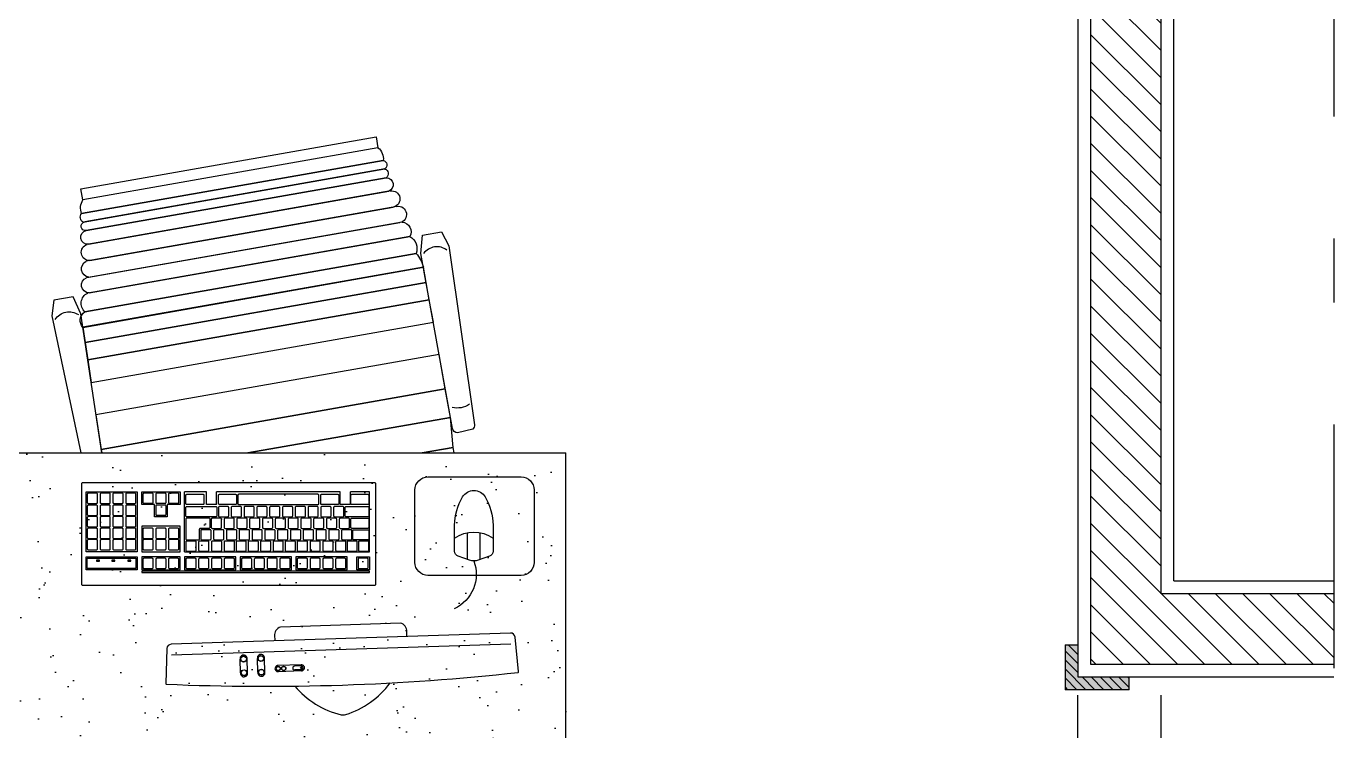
# Model space of a CAD drawing. Header units: millimetres. Extents: x 1999 to 2304, y 1614 to 1800.
# Drawn here: x 2282.516 to 2284.559, y 1632.698 to 1633.8 of the extents above; entities that cross this region are included whole.
import ezdxf

# ---------------------------------------------------------------- set-up
doc = ezdxf.new("R2010")
doc.units = ezdxf.units.MM
doc.header["$LTSCALE"] = 0.03
doc.linetypes.add('DASHDOT', pattern=[25.4, 12.7, -6.35, 0, -6.35])
doc.linetypes.add('HIDDEN', pattern=[9.525, 6.35, -3.175])
for name, color, linetype in [('BANCADAS', 5, 'Continuous'), ('Layout', 6, 'Continuous'), ('PL1', 1, 'Continuous'), ('PL250', 250, 'Continuous'), ('PL251', 251, 'Continuous'), ('PL5', 5, 'Continuous'), ('PL6', 6, 'Continuous'), ('Projeção', 250, 'HIDDEN')]:
    doc.layers.add(name, color=color, linetype=linetype)

# ---------------------------------------------------------------- blocks, each defined once
blk = doc.blocks.new('caeira cortada.02')
at = {"layer": 'Layout'}
for p, q in [((-0.0008, -0.0056), (0, 0)), ((0.5505, 0), (0.5493, -0.0085)), ((-0.0089, -0.0594), (-0.0008, -0.0056)), ((0.5493, -0.0085), (0.545, -0.0555)), ((0.545, -0.0555), (0.5369, -0.1004)), ((0.5369, -0.1004), (0.5273, -0.1539)), ((-0.0218, -0.1454), (-0.0165, -0.11)), ((-0.0259, -0.1725), (-0.0218, -0.1454)), ((-0.0295, -0.1965), (-0.0259, -0.1725)), ((0.5182, -0.2043), (0.5119, -0.2395)), ((0.5119, -0.2395), (0.507, -0.2665)), ((0.507, -0.2665), (0.5027, -0.2903))]:
    blk.add_line(p, q, dxfattribs=at)
at = {"layer": 'Layout', "color": 251}
for p, q in [((0.545, -0.0555), (0.2281, 0)), ((0.2281, 0), (0.545, -0.0555)), ((0.5008, 0), (0.5493, -0.0085)), ((0.5493, -0.0085), (0.5008, 0)), ((0.5369, -0.1004), (-0.0008, -0.0056)), ((-0.0008, -0.0056), (0.5369, -0.1004)), ((0.5273, -0.1539), (-0.0089, -0.0594)), ((-0.0165, -0.11), (0.5182, -0.2043)), ((0.5119, -0.2395), (-0.0218, -0.1454)), ((-0.0218, -0.1454), (0.5119, -0.2395)), ((0.507, -0.2665), (-0.0259, -0.1725)), ((-0.0259, -0.1725), (0.507, -0.2665)), ((0.5027, -0.2903), (-0.0295, -0.1965)), ((-0.0294, -0.1962), (0.5027, -0.2903)), ((0.4912, -0.3118), (-0.0263, -0.2206)), ((-0.0263, -0.2206), (0.4912, -0.3118)), ((0.4814, -0.3385), (-0.0218, -0.2498)), ((-0.0197, -0.2501), (0.4814, -0.3385)), ((0.4697, -0.3609), (-0.0239, -0.2739)), ((-0.02, -0.2746), (0.4658, -0.3603)), ((0.4613, -0.3854), (-0.0245, -0.2997)), ((-0.0186, -0.3008), (0.4554, -0.3844)), ((0.451, -0.4096), (-0.023, -0.326)), ((-0.0205, -0.3265), (0.4484, -0.4091)), ((-0.029, -0.3608), (0.4423, -0.4439)), ((0.4423, -0.4439), (-0.0266, -0.3612)), ((0.4447, -0.4302), (-0.0242, -0.3475)), ((-0.0242, -0.3475), (0.4447, -0.4302)), ((-0.0314, -0.3742), (0.4399, -0.4573)), ((0.4399, -0.4573), (-0.0314, -0.3742)), ((-0.0314, -0.3742), (0.4399, -0.4573)), ((0.4317, -0.477), (-0.0294, -0.3957)), ((0.4317, -0.477), (-0.0294, -0.3957))]:
    blk.add_line(p, q, dxfattribs=at)
at = {"layer": 'Layout', "color": 5}
for p, q in [((-0.0294, -0.3957), (-0.0324, -0.4131)), ((0.4317, -0.477), (-0.0294, -0.3957)), ((-0.0324, -0.4131), (0.4286, -0.4944)), ((0.4286, -0.4944), (0.4317, -0.477))]:
    blk.add_line(p, q, dxfattribs=at)
blk.add_lwpolyline([(0, 0), (-0.0326, -0.2177), (-0.0447, -0.2441), (-0.0747, -0.2388), (-0.0777, -0.2141), (-0.0327, 0)], dxfattribs=at)
blk.add_lwpolyline([(0.5011, -0.3406), (0.5311, -0.3459), (0.5424, -0.3238), (0.5824, -0.0441, 0.205362), (0.5797, -0.0372), (0.5558, -0.0316, 0.331039), (0.5481, -0.0383), (0.4988, -0.3117)], format="xyb", close=True, dxfattribs=at)
for points in [[(0.5745, -0.0761, 0.2105), (0.5475, -0.0712, -0.207409)], [(-0.0727, -0.2088, 0.419252), (-0.0364, -0.2163, -0.402201)], [(0.5395, -0.317, -0.419252), (0.5029, -0.3117, 0.402201)]]:
    blk.add_lwpolyline(points, format="xyb", dxfattribs=at)
for centre, radius, start, end in [((-0.0175, -0.2071), 0.0161, 137.615, 236.8985), ((-0.0143, -0.2337), 0.0178, 132.671, 244.8745), ((-0.0192, -0.2625), 0.0124, 92.6717, 247.3283), ((-0.018, -0.2879), 0.0135, 98.746, 241.254), ((-0.019, -0.3137), 0.0129, 87.7987, 252.2013), ((0.4555, -0.279), 0.0485, 317.3867, 346.5341), ((-0.0223, -0.337), 0.0107, 80, 260), ((0.471, -0.3195), 0.0216, 298.7068, 20.8418), ((0.4681, -0.3458), 0.0152, 275.9816, 28.8046), ((-0.0247, -0.3684), 0.00878, 119.2386, 220.7614), ((-0.0254, -0.3544), 0.00696, 80, 260), ((0.4635, -0.3728), 0.0128, 260, 80), ((-0.0092, -0.383), 0.0238, 158.3204, 212.3765), ((-0.0092, -0.383), 0.0238, 158.3204, 212.3765), ((0.4532, -0.397), 0.0128, 260, 80), ((0.4447, -0.4193), 0.0108, 270.1541, 69.8459), ((0.4381, -0.4501), 0.00745, 284.139, 55.861), ((0.44, -0.4364), 0.00781, 286.9826, 53.0174), ((0.4192, -0.4602), 0.0209, 306.5409, 8.0396), ((0.4192, -0.4602), 0.0209, 306.5409, 8.0396)]:
    blk.add_arc(centre, radius, start, end, dxfattribs=at)
blk = doc.blocks.new('TV DE PLASMA 29PL')
at = {"layer": 'PL250'}
for p, q in [((0.1413, 0.2032), (-0.1307, 0.2032)), ((0.3901, 0.1474), (-0.3795, 0.1474)), ((-0.2245, 0.1025), (-0.2245, 0.1335)), ((-0.2085, 0.1025), (-0.2085, 0.1335)), ((-0.1852, 0.1025), (-0.1852, 0.1335)), ((-0.1692, 0.1025), (-0.1692, 0.1335)), ((-0.0866, 0.1163), (-0.1388, 0.1163)), ((-0.0866, 0.1023), (-0.1388, 0.1023)), ((-0.0866, 0.1135), (-0.1016, 0.1135)), ((-0.0866, 0.1051), (-0.1016, 0.1051)), ((-0.0866, 0.1135), (-0.0866, 0.1051))]:
    blk.add_line(p, q, dxfattribs=at)
for centre, radius in [((-0.2165, 0.1335), 0.00673), ((-0.2165, 0.1335), 0.00623), ((-0.1772, 0.1335), 0.00673), ((-0.1772, 0.1335), 0.00623), ((-0.2165, 0.1025), 0.00673), ((-0.2165, 0.1025), 0.00623), ((-0.1772, 0.1025), 0.00673), ((-0.1772, 0.1025), 0.00623), ((-0.1388, 0.1093), 0.00498), ((-0.1388, 0.1093), 0.00448), ((-0.1265, 0.1093), 0.00498), ((-0.1265, 0.1093), 0.00448), ((-0.0866, 0.1093), 0.00162)]:
    blk.add_circle(centre, radius, dxfattribs=at)
for centre, radius, start, end in [((-0.1248, 0.1841), 0.02, 107.0959, 181.9473), ((0.0523, 0.1901), 0.1971, 181.9473, 185.1513), ((0.1354, 0.1841), 0.02, 358.0527, 72.9041), ((-0.0417, 0.1901), 0.1971, 354.8487, 358.0527), ((-0.2165, 0.1345), 0.00807, 352.6021, 187.3979), ((-0.1772, 0.1345), 0.00807, 352.6021, 187.3979), ((-0.2165, 0.1014), 0.00807, 172.6021, 7.3979), ((-0.1772, 0.1014), 0.00807, 172.6021, 7.3979), ((-0.1391, 0.1093), 0.00701, 87.5804, 272.4196), ((-0.1018, 0.1093), 0.00424, 87.5804, 272.4196), ((-0.0863, 0.1093), 0.00701, 267.5804, 92.4196), ((-0.0864, 0.1093), 0.00424, 267.5804, 92.4196), ((0.0523, 0.1901), 0.1971, 218.1188, 254.6284), ((-0.0417, 0.1901), 0.1971, 285.3716, 321.8812), ((0.0053, 0.0193), 0.02, 254.6284, 285.3716)]:
    blk.add_arc(centre, radius, start, end, dxfattribs=at)
at = {"layer": 'PL5'}
blk.add_lwpolyline([(0.4, 0.163, 0.395059), (0.3901, 0.1724), (-0.3795, 0.1724, 0.395059), (-0.3894, 0.163), (-0.3946, 0.0843, 0.255546), (-0.3938, 0.0825, 0.038223), (0.4044, 0.0825, 0.255546), (0.4052, 0.0843)], format="xyb", close=True, dxfattribs=at)
blk = doc.blocks.new('Teclado')
at = {"layer": 'PL250'}
blk.add_lwpolyline([(-0.23, 0.158), (-0.23, 0.002, 0.414214), (-0.228, 0), (0.228, 0, 0.414214), (0.23, 0.002), (0.23, 0.158, 0.414214), (0.228, 0.16), (-0.228, 0.16, 0.414214)], format="xyb", close=True, dxfattribs=at)
at = {"layer": 'PL251'}
for p, q in [((-0.22, 0.108), (-0.22, 0.0141)), ((0.069, 0.108), (-0.22, 0.108)), ((0.069, 0.108), (0.069, 0.0141)), ((0.098, 0.0494), (0.098, 0.0363)), ((0.116, 0.0532), (0.116, 0.034)), ((-0.19, 0.0341), (-0.19, 0.0141)), ((-0.19, 0.0341), (-0.174, 0.0341)), ((-0.174, 0.0341), (-0.174, 0.0141)), ((0.019, 0.0341), (0.019, 0.0141)), ((0.019, 0.0341), (0.035, 0.0341)), ((0.035, 0.0341), (0.035, 0.0141)), ((-0.22, 0.0141), (-0.19, 0.0141)), ((-0.174, 0.0141), (0.019, 0.0141)), ((0.035, 0.0141), (0.069, 0.0141))]:
    blk.add_line(p, q, dxfattribs=at)
for points in [[(-0.22, 0.138), (0.136, 0.138), (0.136, 0.14), (-0.22, 0.14)], [(-0.22, 0.136), (-0.2, 0.136), (-0.2, 0.116), (-0.22, 0.116)], [(-0.105, 0.136), (-0.185, 0.136), (-0.185, 0.116), (-0.105, 0.116)], [(-0.018, 0.136), (-0.098, 0.136), (-0.098, 0.116), (-0.018, 0.116)], [(0.069, 0.136), (-0.011, 0.136), (-0.011, 0.116), (0.069, 0.116)], [(0.136, 0.136), (0.076, 0.136), (0.076, 0.116), (0.136, 0.116)], [(0.143, 0.136), (0.223, 0.136), (0.223, 0.116), (0.143, 0.116)], [(0.145, 0.134), (0.221, 0.134), (0.221, 0.118), (0.145, 0.118)], [(0.1529, 0.1227), (0.1529, 0.1207), (0.1579, 0.1207), (0.1579, 0.1227)], [(0.1779, 0.1227), (0.1779, 0.1207), (0.1829, 0.1207), (0.1829, 0.1227)], [(0.2018, 0.1227), (0.2018, 0.1207), (0.2068, 0.1207), (0.2068, 0.1227)], [(0.136, 0.108), (0.076, 0.108), (0.076, 0.068), (0.136, 0.068)], [(0.223, 0.0141), (0.143, 0.0141), (0.143, 0.108), (0.223, 0.108)]]:
    blk.add_lwpolyline(points, close=True, dxfattribs=at)
for points in [[(-0.202, 0.1325, 0.414214), (-0.2035, 0.134), (-0.2165, 0.134, 0.414214), (-0.218, 0.1325), (-0.218, 0.1195, 0.414214), (-0.2165, 0.118), (-0.2035, 0.118, 0.414214), (-0.202, 0.1195)], [(-0.167, 0.1325, 0.414214), (-0.1685, 0.134), (-0.1815, 0.134, 0.414214), (-0.183, 0.1325), (-0.183, 0.1195, 0.414214), (-0.1815, 0.118), (-0.1685, 0.118, 0.414214), (-0.167, 0.1195)], [(-0.147, 0.1325, 0.414214), (-0.1485, 0.134), (-0.1615, 0.134, 0.414214), (-0.163, 0.1325), (-0.163, 0.1195, 0.414214), (-0.1615, 0.118), (-0.1485, 0.118, 0.414214), (-0.147, 0.1195)], [(-0.127, 0.1325, 0.414214), (-0.1285, 0.134), (-0.1415, 0.134, 0.414214), (-0.143, 0.1325), (-0.143, 0.1195, 0.414214), (-0.1415, 0.118), (-0.1285, 0.118, 0.414214), (-0.127, 0.1195)], [(-0.107, 0.1325, 0.414214), (-0.1085, 0.134), (-0.1215, 0.134, 0.414214), (-0.123, 0.1325), (-0.123, 0.1195, 0.414214), (-0.1215, 0.118), (-0.1085, 0.118, 0.414214), (-0.107, 0.1195)], [(-0.0799, 0.1325, 0.414214), (-0.0814, 0.134), (-0.0944, 0.134, 0.414214), (-0.0959, 0.1325), (-0.0959, 0.1195, 0.414214), (-0.0944, 0.118), (-0.0814, 0.118, 0.414214), (-0.0799, 0.1195)], [(-0.0599, 0.1325, 0.414214), (-0.0614, 0.134), (-0.0744, 0.134, 0.414214), (-0.0759, 0.1325), (-0.0759, 0.1195, 0.414214), (-0.0744, 0.118), (-0.0614, 0.118, 0.414214), (-0.0599, 0.1195)], [(-0.0399, 0.1325, 0.414214), (-0.0414, 0.134), (-0.0544, 0.134, 0.414214), (-0.0559, 0.1325), (-0.0559, 0.1195, 0.414214), (-0.0544, 0.118), (-0.0414, 0.118, 0.414214), (-0.0399, 0.1195)], [(-0.0199, 0.1325, 0.414214), (-0.0214, 0.134), (-0.0344, 0.134, 0.414214), (-0.0359, 0.1325), (-0.0359, 0.1195, 0.414214), (-0.0344, 0.118), (-0.0214, 0.118, 0.414214), (-0.0199, 0.1195)], [(0.007, 0.1325, 0.414214), (0.0055, 0.134), (-0.0075, 0.134, 0.414214), (-0.009, 0.1325), (-0.009, 0.1195, 0.414214), (-0.0075, 0.118), (0.0055, 0.118, 0.414214), (0.007, 0.1195)], [(0.027, 0.1325, 0.414214), (0.0255, 0.134), (0.0125, 0.134, 0.414214), (0.011, 0.1325), (0.011, 0.1195, 0.414214), (0.0125, 0.118), (0.0255, 0.118, 0.414214), (0.027, 0.1195)], [(0.047, 0.1325, 0.414214), (0.0455, 0.134), (0.0325, 0.134, 0.414214), (0.031, 0.1325), (0.031, 0.1195, 0.414214), (0.0325, 0.118), (0.0455, 0.118, 0.414214), (0.047, 0.1195)], [(0.067, 0.1325, 0.414214), (0.0655, 0.134), (0.0525, 0.134, 0.414214), (0.051, 0.1325), (0.051, 0.1195, 0.414214), (0.0525, 0.118), (0.0655, 0.118, 0.414214), (0.067, 0.1195)], [(0.094, 0.1325, 0.414214), (0.0925, 0.134), (0.0795, 0.134, 0.414214), (0.078, 0.1325), (0.078, 0.1195, 0.414214), (0.0795, 0.118), (0.0925, 0.118, 0.414214), (0.094, 0.1195)], [(0.114, 0.1325, 0.414214), (0.1125, 0.134), (0.0995, 0.134, 0.414214), (0.098, 0.1325), (0.098, 0.1195, 0.414214), (0.0995, 0.118), (0.1125, 0.118, 0.414214), (0.114, 0.1195)], [(0.134, 0.1325, 0.414214), (0.1325, 0.134), (0.1195, 0.134, 0.414214), (0.118, 0.1325), (0.118, 0.1195, 0.414214), (0.1195, 0.118), (0.1325, 0.118, 0.414214), (0.134, 0.1195)], [(-0.2029, 0.1055, 0.414214), (-0.2044, 0.107), (-0.2174, 0.107, 0.414214), (-0.2189, 0.1055), (-0.2189, 0.0925, 0.414214), (-0.2174, 0.091), (-0.2044, 0.091, 0.414214), (-0.2029, 0.0925)], [(-0.1848, 0.1055, 0.414214), (-0.1863, 0.107), (-0.1993, 0.107, 0.414214), (-0.2008, 0.1055), (-0.2008, 0.0925, 0.414214), (-0.1993, 0.091), (-0.1863, 0.091, 0.414214), (-0.1848, 0.0925)], [(-0.167, 0.1055, 0.414214), (-0.1685, 0.107), (-0.1815, 0.107, 0.414214), (-0.183, 0.1055), (-0.183, 0.0925, 0.414214), (-0.1815, 0.091), (-0.1685, 0.091, 0.414214), (-0.167, 0.0925)], [(-0.147, 0.1055, 0.414214), (-0.1485, 0.107), (-0.1615, 0.107, 0.414214), (-0.163, 0.1055), (-0.163, 0.0925, 0.414214), (-0.1615, 0.091), (-0.1485, 0.091, 0.414214), (-0.147, 0.0925)], [(-0.127, 0.1055, 0.414214), (-0.1285, 0.107), (-0.1415, 0.107, 0.414214), (-0.143, 0.1055), (-0.143, 0.0925, 0.414214), (-0.1415, 0.091), (-0.1285, 0.091, 0.414214), (-0.127, 0.0925)], [(-0.107, 0.1055, 0.414214), (-0.1085, 0.107), (-0.1215, 0.107, 0.414214), (-0.123, 0.1055), (-0.123, 0.0925, 0.414214), (-0.1215, 0.091), (-0.1085, 0.091, 0.414214), (-0.107, 0.0925)], [(-0.0881, 0.1055, 0.414214), (-0.0896, 0.107), (-0.1026, 0.107, 0.414214), (-0.1041, 0.1055), (-0.1041, 0.0925, 0.414214), (-0.1026, 0.091), (-0.0896, 0.091, 0.414214), (-0.0881, 0.0925)], [(-0.0692, 0.1055, 0.414214), (-0.0707, 0.107), (-0.0837, 0.107, 0.414214), (-0.0852, 0.1055), (-0.0852, 0.0925, 0.414214), (-0.0837, 0.091), (-0.0707, 0.091, 0.414214), (-0.0692, 0.0925)], [(-0.0496, 0.1055, 0.414214), (-0.0511, 0.107), (-0.0641, 0.107, 0.414214), (-0.0656, 0.1055), (-0.0656, 0.0925, 0.414214), (-0.0641, 0.091), (-0.0511, 0.091, 0.414214), (-0.0496, 0.0925)], [(-0.0303, 0.1055, 0.414214), (-0.0318, 0.107), (-0.0448, 0.107, 0.414214), (-0.0463, 0.1055), (-0.0463, 0.0925, 0.414214), (-0.0448, 0.091), (-0.0318, 0.091, 0.414214), (-0.0303, 0.0925)], [(-0.0114, 0.1055, 0.414214), (-0.0129, 0.107), (-0.0259, 0.107, 0.414214), (-0.0274, 0.1055), (-0.0274, 0.0925, 0.414214), (-0.0259, 0.091), (-0.0129, 0.091, 0.414214), (-0.0114, 0.0925)], [(0.007, 0.1055, 0.414214), (0.0055, 0.107), (-0.0075, 0.107, 0.414214), (-0.009, 0.1055), (-0.009, 0.0925, 0.414214), (-0.0075, 0.091), (0.0055, 0.091, 0.414214), (0.007, 0.0925)], [(0.027, 0.1055, 0.414214), (0.0255, 0.107), (0.0125, 0.107, 0.414214), (0.011, 0.1055), (0.011, 0.0925, 0.414214), (0.0125, 0.091), (0.0255, 0.091, 0.414214), (0.027, 0.0925)], [(0.047, 0.1055, 0.414214), (0.0455, 0.107), (0.0325, 0.107, 0.414214), (0.031, 0.1055), (0.031, 0.0925, 0.414214), (0.0325, 0.091), (0.0455, 0.091, 0.414214), (0.047, 0.0925)], [(0.067, 0.1055, 0.414214), (0.0655, 0.107), (0.0525, 0.107, 0.414214), (0.051, 0.1055), (0.051, 0.0925, 0.414214), (0.0525, 0.091), (0.0655, 0.091, 0.414214), (0.067, 0.0925)], [(0.094, 0.1032, 0.414214), (0.0925, 0.1047), (0.0795, 0.1047, 0.414214), (0.078, 0.1032), (0.078, 0.0902, 0.414214), (0.0795, 0.0887), (0.0925, 0.0887, 0.414214), (0.094, 0.0902)], [(0.114, 0.1032, 0.414214), (0.1125, 0.1047), (0.0995, 0.1047, 0.414214), (0.098, 0.1032), (0.098, 0.0902, 0.414214), (0.0995, 0.0887), (0.1125, 0.0887, 0.414214), (0.114, 0.0902)], [(0.134, 0.1032, 0.414214), (0.1325, 0.1047), (0.1195, 0.1047, 0.414214), (0.118, 0.1032), (0.118, 0.0902, 0.414214), (0.1195, 0.0887), (0.1325, 0.0887, 0.414214), (0.134, 0.0902)], [(0.161, 0.1033, 0.414214), (0.1595, 0.1048), (0.1465, 0.1048, 0.414214), (0.145, 0.1033), (0.145, 0.0903, 0.414214), (0.1465, 0.0888), (0.1595, 0.0888, 0.414214), (0.161, 0.0903)], [(0.181, 0.1033, 0.414214), (0.1795, 0.1048), (0.1665, 0.1048, 0.414214), (0.165, 0.1033), (0.165, 0.0903, 0.414214), (0.1665, 0.0888), (0.1795, 0.0888, 0.414214), (0.181, 0.0903)], [(0.201, 0.1033, 0.414214), (0.1995, 0.1048), (0.1865, 0.1048, 0.414214), (0.185, 0.1033), (0.185, 0.0903, 0.414214), (0.1865, 0.0888), (0.1995, 0.0888, 0.414214), (0.201, 0.0903)], [(0.221, 0.1033, 0.414214), (0.2195, 0.1048), (0.2065, 0.1048, 0.414214), (0.205, 0.1033), (0.205, 0.0903, 0.414214), (0.2065, 0.0888), (0.2195, 0.0888, 0.414214), (0.221, 0.0903)], [(-0.2175, 0.0894), (-0.1955, 0.0894, -0.414214), (-0.194, 0.0879), (-0.194, 0.0748, -0.414214), (-0.1955, 0.0733), (-0.2175, 0.0733, -0.414214), (-0.219, 0.0748), (-0.219, 0.0879, -0.414214)], [(-0.1764, 0.0878, 0.414214), (-0.1779, 0.0893), (-0.1909, 0.0893, 0.414214), (-0.1924, 0.0878), (-0.1924, 0.0748, 0.414214), (-0.1909, 0.0733), (-0.1779, 0.0733, 0.414214), (-0.1764, 0.0748)], [(-0.1564, 0.0878, 0.414214), (-0.1579, 0.0893), (-0.1709, 0.0893, 0.414214), (-0.1724, 0.0878), (-0.1724, 0.0748, 0.414214), (-0.1709, 0.0733), (-0.1579, 0.0733, 0.414214), (-0.1564, 0.0748)], [(-0.1364, 0.0878, 0.414214), (-0.1379, 0.0893), (-0.1509, 0.0893, 0.414214), (-0.1524, 0.0878), (-0.1524, 0.0748, 0.414214), (-0.1509, 0.0733), (-0.1379, 0.0733, 0.414214), (-0.1364, 0.0748)], [(-0.1164, 0.0878, 0.414214), (-0.1179, 0.0893), (-0.1309, 0.0893, 0.414214), (-0.1324, 0.0878), (-0.1324, 0.0748, 0.414214), (-0.1309, 0.0733), (-0.1179, 0.0733, 0.414214), (-0.1164, 0.0748)], [(-0.0964, 0.0878, 0.414214), (-0.0979, 0.0893), (-0.1109, 0.0893, 0.414214), (-0.1124, 0.0878), (-0.1124, 0.0748, 0.414214), (-0.1109, 0.0733), (-0.0979, 0.0733, 0.414214), (-0.0964, 0.0748)], [(-0.0764, 0.0878, 0.414214), (-0.0779, 0.0893), (-0.0909, 0.0893, 0.414214), (-0.0924, 0.0878), (-0.0924, 0.0748, 0.414214), (-0.0909, 0.0733), (-0.0779, 0.0733, 0.414214), (-0.0764, 0.0748)], [(-0.0564, 0.0878, 0.414214), (-0.0579, 0.0893), (-0.0709, 0.0893, 0.414214), (-0.0724, 0.0878), (-0.0724, 0.0748, 0.414214), (-0.0709, 0.0733), (-0.0579, 0.0733, 0.414214), (-0.0564, 0.0748)], [(-0.0364, 0.0878, 0.414214), (-0.0379, 0.0893), (-0.0509, 0.0893, 0.414214), (-0.0524, 0.0878), (-0.0524, 0.0748, 0.414214), (-0.0509, 0.0733), (-0.0379, 0.0733, 0.414214), (-0.0364, 0.0748)], [(-0.0164, 0.0878, 0.414214), (-0.0179, 0.0893), (-0.0309, 0.0893, 0.414214), (-0.0324, 0.0878), (-0.0324, 0.0748, 0.414214), (-0.0309, 0.0733), (-0.0179, 0.0733, 0.414214), (-0.0164, 0.0748)], [(0.0036, 0.0878, 0.414214), (0.0021, 0.0893), (-0.0109, 0.0893, 0.414214), (-0.0124, 0.0878), (-0.0124, 0.0748, 0.414214), (-0.0109, 0.0733), (0.0021, 0.0733, 0.414214), (0.0036, 0.0748)], [(0.0236, 0.0878, 0.414214), (0.0221, 0.0893), (0.0091, 0.0893, 0.414214), (0.0076, 0.0878), (0.0076, 0.0748, 0.414214), (0.0091, 0.0733), (0.0221, 0.0733, 0.414214), (0.0236, 0.0748)], [(0.0436, 0.0878, 0.414214), (0.0421, 0.0893), (0.0291, 0.0893, 0.414214), (0.0276, 0.0878), (0.0276, 0.0748, 0.414214), (0.0291, 0.0733), (0.0421, 0.0733, 0.414214), (0.0436, 0.0748)], [(0.0306, 0.0552), (0.0655, 0.0552, 0.414214), (0.067, 0.0567), (0.067, 0.0878, 0.414214), (0.0655, 0.0893), (0.047, 0.0893, 0.414214), (0.0455, 0.0878), (0.0455, 0.0723, -0.414214), (0.044, 0.0708), (0.0306, 0.0708, 0.414214), (0.0291, 0.0693), (0.0291, 0.0567, 0.414214)], [(0.094, 0.0855, 0.414214), (0.0925, 0.087), (0.0795, 0.087, 0.414214), (0.078, 0.0855), (0.078, 0.0725, 0.414214), (0.0795, 0.071), (0.0925, 0.071, 0.414214), (0.094, 0.0725)], [(0.114, 0.0855, 0.414214), (0.1125, 0.087), (0.0995, 0.087, 0.414214), (0.098, 0.0855), (0.098, 0.0725, 0.414214), (0.0995, 0.071), (0.1125, 0.071, 0.414214), (0.114, 0.0725)], [(0.134, 0.0855, 0.414214), (0.1325, 0.087), (0.1195, 0.087, 0.414214), (0.118, 0.0855), (0.118, 0.0725, 0.414214), (0.1195, 0.071), (0.1325, 0.071, 0.414214), (0.134, 0.0725)], [(0.161, 0.0856, 0.414214), (0.1595, 0.0871), (0.1465, 0.0871, 0.414214), (0.145, 0.0856), (0.145, 0.0726, 0.414214), (0.1465, 0.0711), (0.1595, 0.0711, 0.414214), (0.161, 0.0726)], [(0.181, 0.0856, 0.414214), (0.1795, 0.0871), (0.1665, 0.0871, 0.414214), (0.165, 0.0856), (0.165, 0.0726, 0.414214), (0.1665, 0.0711), (0.1795, 0.0711, 0.414214), (0.181, 0.0726)], [(0.201, 0.0856, 0.414214), (0.1995, 0.0871), (0.1865, 0.0871, 0.414214), (0.185, 0.0856), (0.185, 0.0726, 0.414214), (0.1865, 0.0711), (0.1995, 0.0711, 0.414214), (0.201, 0.0726)], [(0.221, 0.0856, 0.414214), (0.2195, 0.0871), (0.2065, 0.0871, 0.414214), (0.205, 0.0856), (0.205, 0.0726, 0.414214), (0.2065, 0.0711), (0.2195, 0.0711, 0.414214), (0.221, 0.0726)], [(-0.219, 0.0567), (-0.219, 0.0698, -0.414214), (-0.2175, 0.0713), (-0.1922, 0.0713, -0.414214), (-0.1907, 0.0698), (-0.1907, 0.0567, -0.414214), (-0.1922, 0.0552), (-0.2175, 0.0552, -0.414214)], [(-0.1727, 0.0697, 0.414214), (-0.1742, 0.0712), (-0.1872, 0.0712, 0.414214), (-0.1887, 0.0697), (-0.1887, 0.0567, 0.414214), (-0.1872, 0.0552), (-0.1742, 0.0552, 0.414214), (-0.1727, 0.0567)], [(-0.1527, 0.0697, 0.414214), (-0.1542, 0.0712), (-0.1672, 0.0712, 0.414214), (-0.1687, 0.0697), (-0.1687, 0.0567, 0.414214), (-0.1672, 0.0552), (-0.1542, 0.0552, 0.414214), (-0.1527, 0.0567)], [(-0.1327, 0.0697, 0.414214), (-0.1342, 0.0712), (-0.1472, 0.0712, 0.414214), (-0.1487, 0.0697), (-0.1487, 0.0567, 0.414214), (-0.1472, 0.0552), (-0.1342, 0.0552, 0.414214), (-0.1327, 0.0567)], [(-0.1127, 0.0697, 0.414214), (-0.1142, 0.0712), (-0.1272, 0.0712, 0.414214), (-0.1287, 0.0697), (-0.1287, 0.0567, 0.414214), (-0.1272, 0.0552), (-0.1142, 0.0552, 0.414214), (-0.1127, 0.0567)], [(-0.0927, 0.0697, 0.414214), (-0.0942, 0.0712), (-0.1072, 0.0712, 0.414214), (-0.1087, 0.0697), (-0.1087, 0.0567, 0.414214), (-0.1072, 0.0552), (-0.0942, 0.0552, 0.414214), (-0.0927, 0.0567)], [(-0.0727, 0.0697, 0.414214), (-0.0742, 0.0712), (-0.0872, 0.0712, 0.414214), (-0.0887, 0.0697), (-0.0887, 0.0567, 0.414214), (-0.0872, 0.0552), (-0.0742, 0.0552, 0.414214), (-0.0727, 0.0567)], [(-0.0527, 0.0697, 0.414214), (-0.0542, 0.0712), (-0.0672, 0.0712, 0.414214), (-0.0687, 0.0697), (-0.0687, 0.0567, 0.414214), (-0.0672, 0.0552), (-0.0542, 0.0552, 0.414214), (-0.0527, 0.0567)], [(-0.0327, 0.0697, 0.414214), (-0.0342, 0.0712), (-0.0472, 0.0712, 0.414214), (-0.0487, 0.0697), (-0.0487, 0.0567, 0.414214), (-0.0472, 0.0552), (-0.0342, 0.0552, 0.414214), (-0.0327, 0.0567)], [(-0.0127, 0.0697, 0.414214), (-0.0142, 0.0712), (-0.0272, 0.0712, 0.414214), (-0.0287, 0.0697), (-0.0287, 0.0567, 0.414214), (-0.0272, 0.0552), (-0.0142, 0.0552, 0.414214), (-0.0127, 0.0567)], [(0.0073, 0.0697, 0.414214), (0.0058, 0.0712), (-0.0072, 0.0712, 0.414214), (-0.0087, 0.0697), (-0.0087, 0.0567, 0.414214), (-0.0072, 0.0552), (0.0058, 0.0552, 0.414214), (0.0073, 0.0567)], [(0.0273, 0.0697, 0.414214), (0.0258, 0.0712), (0.0128, 0.0712, 0.414214), (0.0113, 0.0697), (0.0113, 0.0567, 0.414214), (0.0128, 0.0552), (0.0258, 0.0552, 0.414214), (0.0273, 0.0567)], [(0.161, 0.0674, 0.414214), (0.1595, 0.0689), (0.1465, 0.0689, 0.414214), (0.145, 0.0674), (0.145, 0.0544, 0.414214), (0.1465, 0.0529), (0.1595, 0.0529, 0.414214), (0.161, 0.0544)], [(0.181, 0.0674, 0.414214), (0.1795, 0.0689), (0.1665, 0.0689, 0.414214), (0.165, 0.0674), (0.165, 0.0544, 0.414214), (0.1665, 0.0529), (0.1795, 0.0529, 0.414214), (0.181, 0.0544)], [(0.201, 0.0674, 0.414214), (0.1995, 0.0689), (0.1865, 0.0689, 0.414214), (0.185, 0.0674), (0.185, 0.0544, 0.414214), (0.1865, 0.0529), (0.1995, 0.0529, 0.414214), (0.201, 0.0544)], [(0.221, 0.0674, 0.414214), (0.2195, 0.0689), (0.2065, 0.0689, 0.414214), (0.205, 0.0674), (0.205, 0.0544, 0.414214), (0.2065, 0.0529), (0.2195, 0.0529, 0.414214), (0.221, 0.0544)], [(-0.219, 0.0386), (-0.219, 0.0517, -0.414214), (-0.2175, 0.0532), (-0.1834, 0.0532, -0.414214), (-0.1819, 0.0517), (-0.1819, 0.0386, -0.414214), (-0.1834, 0.0371), (-0.2175, 0.0371, -0.414214)], [(-0.1639, 0.0517, 0.414214), (-0.1654, 0.0532), (-0.1784, 0.0532, 0.414214), (-0.1799, 0.0517), (-0.1799, 0.0387, 0.414214), (-0.1784, 0.0372), (-0.1654, 0.0372, 0.414214), (-0.1639, 0.0387)], [(-0.1439, 0.0517, 0.414214), (-0.1454, 0.0532), (-0.1584, 0.0532, 0.414214), (-0.1599, 0.0517), (-0.1599, 0.0387, 0.414214), (-0.1584, 0.0372), (-0.1454, 0.0372, 0.414214), (-0.1439, 0.0387)], [(-0.1239, 0.0517, 0.414214), (-0.1254, 0.0532), (-0.1384, 0.0532, 0.414214), (-0.1399, 0.0517), (-0.1399, 0.0387, 0.414214), (-0.1384, 0.0372), (-0.1254, 0.0372, 0.414214), (-0.1239, 0.0387)], [(-0.1039, 0.0517, 0.414214), (-0.1054, 0.0532), (-0.1184, 0.0532, 0.414214), (-0.1199, 0.0517), (-0.1199, 0.0387, 0.414214), (-0.1184, 0.0372), (-0.1054, 0.0372, 0.414214), (-0.1039, 0.0387)], [(-0.0839, 0.0517, 0.414214), (-0.0854, 0.0532), (-0.0984, 0.0532, 0.414214), (-0.0999, 0.0517), (-0.0999, 0.0387, 0.414214), (-0.0984, 0.0372), (-0.0854, 0.0372, 0.414214), (-0.0839, 0.0387)], [(-0.0639, 0.0517, 0.414214), (-0.0654, 0.0532), (-0.0784, 0.0532, 0.414214), (-0.0799, 0.0517), (-0.0799, 0.0387, 0.414214), (-0.0784, 0.0372), (-0.0654, 0.0372, 0.414214), (-0.0639, 0.0387)], [(-0.0439, 0.0517, 0.414214), (-0.0454, 0.0532), (-0.0584, 0.0532, 0.414214), (-0.0599, 0.0517), (-0.0599, 0.0387, 0.414214), (-0.0584, 0.0372), (-0.0454, 0.0372, 0.414214), (-0.0439, 0.0387)], [(-0.0239, 0.0517, 0.414214), (-0.0254, 0.0532), (-0.0384, 0.0532, 0.414214), (-0.0399, 0.0517), (-0.0399, 0.0387, 0.414214), (-0.0384, 0.0372), (-0.0254, 0.0372, 0.414214), (-0.0239, 0.0387)], [(-0.0039, 0.0517, 0.414214), (-0.0054, 0.0532), (-0.0184, 0.0532, 0.414214), (-0.0199, 0.0517), (-0.0199, 0.0387, 0.414214), (-0.0184, 0.0372), (-0.0054, 0.0372, 0.414214), (-0.0039, 0.0387)], [(0.0161, 0.0517, 0.414214), (0.0146, 0.0532), (0.0016, 0.0532, 0.414214), (0.0001, 0.0517), (0.0001, 0.0387, 0.414214), (0.0016, 0.0372), (0.0146, 0.0372, 0.414214), (0.0161, 0.0387)], [(0.0185, 0.0517, -0.414214), (0.02, 0.0532), (0.0655, 0.0532, -0.414214), (0.067, 0.0517), (0.067, 0.0386, -0.414214), (0.0655, 0.0371), (0.02, 0.0371, -0.414214), (0.0185, 0.0386)], [(0.114, 0.0493, 0.414214), (0.1125, 0.0508), (0.0995, 0.0508, 0.414214), (0.098, 0.0493), (0.098, 0.0363, 0.414214), (0.0995, 0.0348), (0.1125, 0.0348, 0.414214), (0.114, 0.0363)], [(0.161, 0.0494, 0.414214), (0.1595, 0.0509), (0.1465, 0.0509, 0.414214), (0.145, 0.0494), (0.145, 0.0364, 0.414214), (0.1465, 0.0349), (0.1595, 0.0349, 0.414214), (0.161, 0.0364)], [(0.181, 0.0494, 0.414214), (0.1795, 0.0509), (0.1665, 0.0509, 0.414214), (0.165, 0.0494), (0.165, 0.0364, 0.414214), (0.1665, 0.0349), (0.1795, 0.0349, 0.414214), (0.181, 0.0364)], [(0.201, 0.0494, 0.414214), (0.1995, 0.0509), (0.1865, 0.0509, 0.414214), (0.185, 0.0494), (0.185, 0.0364, 0.414214), (0.1865, 0.0349), (0.1995, 0.0349, 0.414214), (0.201, 0.0364)], [(0.221, 0.0494, 0.414214), (0.2195, 0.0509), (0.2065, 0.0509, 0.414214), (0.205, 0.0494), (0.205, 0.0364, 0.414214), (0.2065, 0.0349), (0.2195, 0.0349, 0.414214), (0.221, 0.0364)], [(-0.2175, 0.0341), (-0.1922, 0.0341, -0.414214), (-0.1907, 0.0326), (-0.1907, 0.0195, -0.414214), (-0.1922, 0.018), (-0.2175, 0.018, -0.414214), (-0.219, 0.0195), (-0.219, 0.0326, -0.414214)], [(-0.1437, 0.0195, -0.414214), (-0.1452, 0.018), (-0.1705, 0.018, -0.414214), (-0.172, 0.0195), (-0.172, 0.0326, -0.414214), (-0.1705, 0.0341), (-0.1452, 0.0341, -0.414214), (-0.1437, 0.0326)], [(-0.0141, 0.0195), (-0.0141, 0.0326, 0.414214), (-0.0156, 0.0341), (-0.1394, 0.0341, 0.414214), (-0.1409, 0.0326), (-0.1409, 0.0195, 0.414214), (-0.1394, 0.018), (-0.0156, 0.018, 0.414214)], [(-0.0106, 0.0341), (0.0146, 0.0341, -0.414214), (0.0161, 0.0326), (0.0161, 0.0195, -0.414214), (0.0146, 0.018), (-0.0106, 0.018, -0.414214), (-0.0121, 0.0195), (-0.0121, 0.0326, -0.414214)], [(0.0402, 0.0341), (0.0655, 0.0341, -0.414214), (0.067, 0.0326), (0.067, 0.0195, -0.414214), (0.0655, 0.018), (0.0402, 0.018, -0.414214), (0.0387, 0.0195), (0.0387, 0.0326, -0.414214)], [(0.094, 0.0306, 0.414214), (0.0925, 0.0321), (0.0795, 0.0321, 0.414214), (0.078, 0.0306), (0.078, 0.0176, 0.414214), (0.0795, 0.0161), (0.0925, 0.0161, 0.414214), (0.094, 0.0176)], [(0.114, 0.0306, 0.414214), (0.1125, 0.0321), (0.0995, 0.0321, 0.414214), (0.098, 0.0306), (0.098, 0.0176, 0.414214), (0.0995, 0.0161), (0.1125, 0.0161, 0.414214), (0.114, 0.0176)], [(0.134, 0.0306, 0.414214), (0.1325, 0.0321), (0.1195, 0.0321, 0.414214), (0.118, 0.0306), (0.118, 0.0176, 0.414214), (0.1195, 0.0161), (0.1325, 0.0161, 0.414214), (0.134, 0.0176)], [(0.161, 0.0307, 0.414214), (0.1595, 0.0322), (0.1465, 0.0322, 0.414214), (0.145, 0.0307), (0.145, 0.0177, 0.414214), (0.1465, 0.0162), (0.1595, 0.0162, 0.414214), (0.161, 0.0177)], [(0.181, 0.0307, 0.414214), (0.1795, 0.0322), (0.1665, 0.0322, 0.414214), (0.165, 0.0307), (0.165, 0.0177, 0.414214), (0.1665, 0.0162), (0.1795, 0.0162, 0.414214), (0.181, 0.0177)], [(0.201, 0.0307, 0.414214), (0.1995, 0.0322), (0.1865, 0.0322, 0.414214), (0.185, 0.0307), (0.185, 0.0177, 0.414214), (0.1865, 0.0162), (0.1995, 0.0162, 0.414214), (0.201, 0.0177)], [(0.221, 0.0307, 0.414214), (0.2195, 0.0322), (0.2065, 0.0322, 0.414214), (0.205, 0.0307), (0.205, 0.0177, 0.414214), (0.2065, 0.0162), (0.2195, 0.0162, 0.414214), (0.221, 0.0177)]]:
    blk.add_lwpolyline(points, format="xyb", close=True, dxfattribs=at)
blk.add_lwpolyline([(0.116, 0.034), (0.136, 0.034), (0.136, 0.0141), (0.076, 0.0141), (0.076, 0.034), (0.096, 0.034), (0.096, 0.0532), (0.116, 0.0532)], dxfattribs=at)
blk = doc.blocks.new('Mouse')
at = {"layer": 'PL250'}
for p, q in [((-0.0111, 0.1289), (-0.0111, 0.0872)), ((0.0089, 0.1289), (0.0089, 0.0872))]:
    blk.add_line(p, q, dxfattribs=at)
blk.add_lwpolyline([(0.0931, 0.1336, 0.414214), (0.0729, 0.1539), (-0.0729, 0.1539, 0.414214), (-0.0932, 0.1336), (-0.0932, 0.0203, 0.414214), (-0.0729, 0), (0.0729, 0, 0.414214), (0.0931, 0.0203)], format="xyb", close=True, dxfattribs=at)
for centre, radius, start, end in [((-0.057, 0.1522), 0.0597, 339.4175, 65.2103), ((-0.0011, 0.1371), 0.0509, 233.9012, 306.0988)]:
    blk.add_arc(centre, radius, start, end, dxfattribs=at)
at = {"layer": 'PL6'}
blk.add_lwpolyline([(0.0289, 0.1162, 0.320037), (0.0234, 0.1239), (0.0056, 0.1301, 0.167465), (-0.0077, 0.1301), (-0.0256, 0.1239, 0.320037), (-0.0311, 0.1162), (-0.0311, 0.0757, 0.131312), (-0.0186, 0.0312, 0.570686), (0.0165, 0.0312, 0.131312), (0.0289, 0.0757)], format="xyb", close=True, dxfattribs=at)

msp = doc.modelspace()

# ---------------------------------------------------------------- hatches: boundary and pattern name
at = {"layer": 'BANCADAS'}
h = msp.add_hatch(dxfattribs=at)
h.set_pattern_fill('AR-SAND', color=251, scale=0.002, angle=90)
h.set_pattern_definition([(127.5, (655.14981, 3670.915616), (-0.0978826475, -0.0032000626), [0, -0.077216, 0, -0.08636, 0, -0.08255]), (97.5, (655.14981, 3670.91562), (-0.14336502, 0.0899046566), [0, -0.041656, 0, -0.069596, 0, -0.02667]), (57.5, (655.14981, 3670.85313), (-0.000287437, 0.158198474), [0, -0.0254, 0, -0.09144, 0, -0.11938]), (47.5, (655.14981, 3670.85313), (-0.044585865, 0.1527112905), [0, -0.0127, 0, -0.059944, 0, -0.06858])])
h.paths.add_polyline_path([(2280.9592, 1632.5325), (2281.3592, 1632.5325), (2281.3592, 1632.5125), (2283.3792, 1632.5125), (2283.3792, 1632.6825), (2283.3592, 1632.6825), (2283.3592, 1633.1325), (2281.3592, 1633.1325), (2281.3592, 1634.4325), (2280.9592, 1634.4325)])
h = msp.add_hatch(color=9, dxfattribs=at)
h.dxf.hatch_style = 1
h.paths.add_polyline_path([(2284.1394, 1632.7625), (2284.1592, 1632.7825), (2284.2392, 1632.7825), (2284.2392, 1632.7625)])
h.paths.add_polyline_path([(2284.1392, 1632.7625), (2284.1392, 1632.8325), (2284.1592, 1632.8325), (2284.1592, 1632.7825)])
h = msp.add_hatch(dxfattribs=at)
h.set_pattern_fill('_USER', color=6, scale=0.01, angle=-45, pattern_type=0)
h.set_pattern_definition([(315, (658.032599, 3671.215616), (0.00707106781, 0.00707106781), [])])
h.paths.add_polyline_path([(2284.1592, 1632.8325), (2284.1392, 1632.8325), (2284.1392, 1632.7625), (2284.2392, 1632.7625), (2284.2392, 1632.7825), (2284.1592, 1632.7825)])
at = {"layer": 'PL1'}
h = msp.add_hatch(dxfattribs=at)
h.set_pattern_fill('_USER', color=251, scale=0.03, angle=-45, pattern_type=0)
h.set_pattern_definition([(315, (655.149813, 3670.915616), (0.02121320344, 0.02121320344), [])])
h.paths.add_polyline_path([(2284.5592, 1632.8025), (2284.5592, 1632.9125), (2284.2892, 1632.9125), (2284.2892, 1634.4525), (2284.5392, 1634.4525), (2284.5392, 1634.5895), (2284.0792, 1634.5895), (2284.0792, 1634.4525), (2284.1792, 1634.4525), (2284.1792, 1632.8025)])

# ---------------------------------------------------------------- linework, layer by layer
at = {"color": 5, "linetype": 'DASHDOT'}
msp.add_lwpolyline([(2284.5592, 1634.9012), (2284.5592, 1631.4155), (2280.5351, 1631.4155), (2280.5351, 1634.9012)], close=True, dxfattribs=at)
at = {"layer": 'BANCADAS', "color": 3}
for p, q in [((2284.1392, 1632.8325), (2284.1392, 1632.7625)), ((2284.1392, 1632.8325), (2284.1592, 1632.8325)), ((2284.2392, 1632.7625), (2284.2392, 1632.7825)), ((2284.2392, 1632.7625), (2284.1392, 1632.7625))]:
    msp.add_line(p, q, dxfattribs=at)
at = {"layer": 'Layout'}
for p in [(2281.3592, 1633.1325), (2283.3592, 1632.6825)]:
    msp.add_line(p, (2283.3592, 1633.1325), dxfattribs=at)
at = {"layer": 'PL1'}
for p, q in [((2284.1592, 1634.4325), (2284.1592, 1632.7825)), ((2284.3092, 1632.9325), (2284.3092, 1634.4325)), ((2284.3092, 1632.9325), (2284.5592, 1632.9325)), ((2284.1592, 1632.7825), (2284.5592, 1632.7825))]:
    msp.add_line(p, q, dxfattribs=at)
at = {"layer": 'PL1', "color": 6}
msp.add_lwpolyline([(2284.5592, 1632.9125), (2284.2892, 1632.9125), (2284.2892, 1634.4525), (2284.5392, 1634.4525), (2284.5392, 1634.5895), (2284.0792, 1634.5895), (2284.0792, 1634.4525), (2284.1792, 1634.4525), (2284.1792, 1632.8025), (2284.5592, 1632.8025)], dxfattribs=at)
at = {"layer": 'Projeção', "linetype": 'DASHDOT', "ltscale": 0.5}
for p, q in [((2284.1592, 1631.5825), (2284.1592, 1632.7825)), ((2284.2892, 1631.5825), (2284.2892, 1632.7825))]:
    msp.add_line(p, q, dxfattribs=at)

# ---------------------------------------------------------------- block references
at = {"layer": 'Layout', "xscale": -1, "rotation": 180}
msp.add_blockref('caeira cortada.02', (2282.634, 1633.1325), dxfattribs=at)
at = {"layer": 'Layout', "extrusion": (0, 0, -1), "zscale": -1, "rotation": 180.00000000008}
msp.add_blockref('Mouse', (-2283.2166, 1633.0951), dxfattribs=at)
at = {"layer": 'Layout', "rotation": 180}
msp.add_blockref('Teclado', (2282.8325, 1633.0859), dxfattribs=at)
at = {"layer": 'Layout', "xscale": 0.689655172411922, "yscale": 0.689655172411922, "zscale": 0.689655172411922, "rotation": 1.905225310899736}
msp.add_blockref('TV DE PLASMA 29PL', (2283.008, 1632.7233), dxfattribs=at)

doc.saveas('drawing.dxf')
